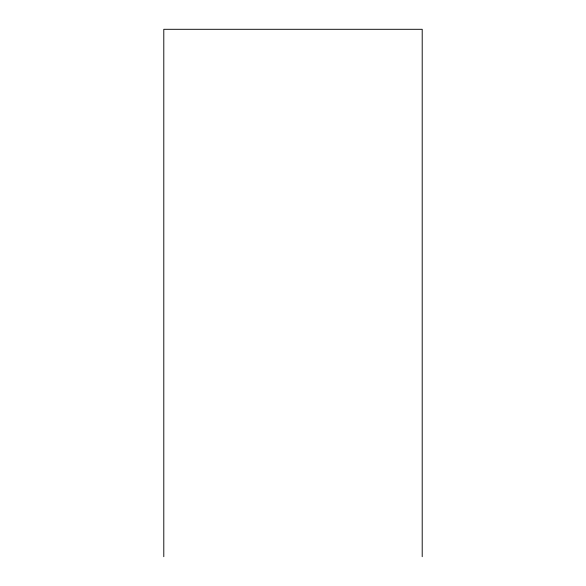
<?xml version="1.0" encoding="UTF-8"?>
<svg xmlns="http://www.w3.org/2000/svg" width="586" height="586" viewBox="0 0 586 586"><rect width="100%" height="100%" fill="white"/><g stroke="black" fill="none" stroke-linecap="round" stroke-linejoin="round"><path stroke-width="0.88" d="M422.206 556.7L422.206 29.3L163.794 29.3L163.794 556.7"/></g></svg>
